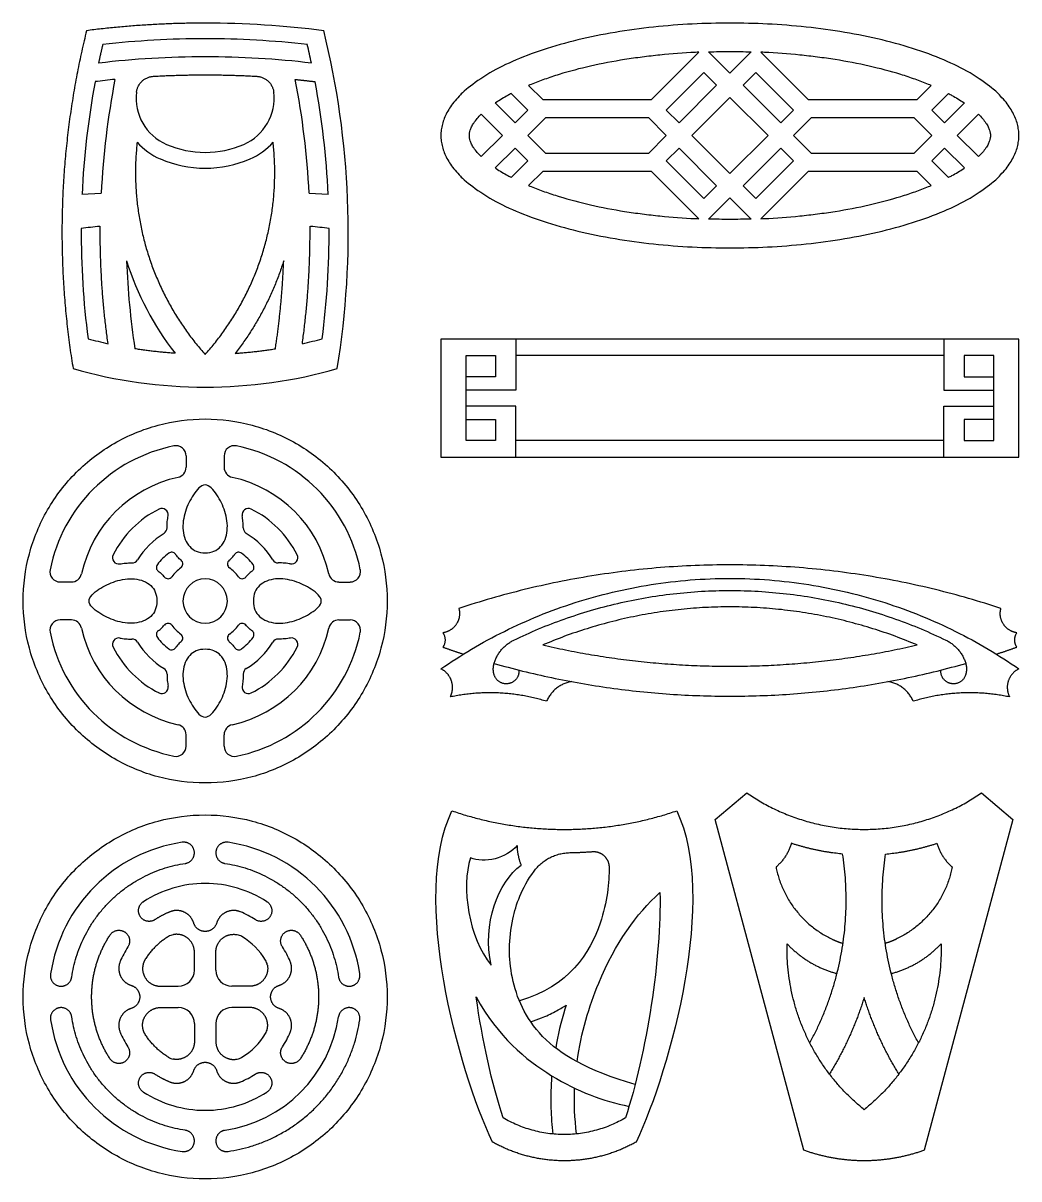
# Model space of a CAD drawing. Header units: millimetres. Extents: x -105 to 105, y -117 to 106.
# Drawn here: x 9.3 to 105.3, y -5.2 to 106.3 of the extents above; entities that cross this region are included whole.
import ezdxf

# ---------------------------------------------------------------- set-up
doc = ezdxf.new("R2010")
doc.units = ezdxf.units.MM
doc.header["$MEASUREMENT"] = 0
doc.layers.add('Layer 03', color=5, linetype='Continuous')

msp = doc.modelspace()

# ---------------------------------------------------------------- linework, layer by layer
at = {"layer": 'Layer 03'}
for p, q in [((69.86, 98.94), (74.42, 103.5)), ((77.42, 101.48), (75.37, 103.54)), ((79.47, 103.54), (77.42, 101.48)), ((80.42, 103.5), (84.98, 98.94)), ((71.29, 97.92), (74.91, 101.54)), ((74.91, 101.54), (76.14, 100.32)), ((78.7, 100.32), (79.93, 101.54)), ((79.93, 101.54), (83.55, 97.92)), ((57.94, 97.92), (56.34, 99.52)), ((58.01, 100.3), (59.37, 98.94)), ((76.14, 100.32), (72.52, 96.7)), ((82.32, 96.7), (78.7, 100.32)), ((95.47, 98.94), (96.83, 100.3)), ((96.9, 97.92), (98.5, 99.52)), ((54.8, 98.61), (56.71, 96.7)), ((59.37, 98.94), (69.86, 98.94)), ((73.74, 95.47), (77.42, 99.15)), ((77.42, 99.15), (81.1, 95.47)), ((84.98, 98.94), (95.47, 98.94)), ((100.04, 98.61), (98.13, 96.7)), ((53.44, 97.52), (55.49, 95.47)), ((56.71, 96.7), (57.94, 97.92)), ((57.94, 95.47), (59.67, 97.2)), ((59.67, 97.2), (69.56, 97.2)), ((69.56, 97.2), (71.29, 95.47)), ((72.52, 96.7), (71.29, 97.92)), ((83.55, 97.92), (82.32, 96.7)), ((83.55, 95.47), (85.28, 97.2)), ((85.28, 97.2), (95.17, 97.2)), ((95.17, 97.2), (96.9, 95.47)), ((98.13, 96.7), (96.9, 97.92)), ((99.35, 95.47), (101.4, 97.52)), ((55.49, 95.47), (53.44, 93.43)), ((59.67, 93.74), (57.94, 95.47)), ((71.29, 95.47), (69.56, 93.74)), ((77.42, 91.79), (73.74, 95.47)), ((81.1, 95.47), (77.42, 91.79)), ((85.28, 93.74), (83.55, 95.47)), ((96.9, 95.47), (95.17, 93.74)), ((101.4, 93.43), (99.35, 95.47)), ((56.71, 94.25), (54.8, 92.34)), ((57.94, 93.02), (56.71, 94.25)), ((69.56, 93.74), (59.67, 93.74)), ((71.29, 93.02), (72.52, 94.25)), ((72.52, 94.25), (76.14, 90.63)), ((78.7, 90.63), (82.32, 94.25)), ((82.32, 94.25), (83.55, 93.02)), ((95.17, 93.74), (85.28, 93.74)), ((98.13, 94.25), (96.9, 93.02)), ((100.04, 92.34), (98.13, 94.25)), ((56.34, 91.43), (57.94, 93.02)), ((74.91, 89.4), (71.29, 93.02)), ((83.55, 93.02), (79.93, 89.4)), ((96.9, 93.02), (98.5, 91.43)), ((59.37, 92.01), (58.01, 90.65)), ((69.86, 92.01), (59.37, 92.01)), ((74.42, 87.44), (69.86, 92.01)), ((84.98, 92.01), (80.42, 87.44)), ((95.47, 92.01), (84.98, 92.01)), ((96.83, 90.65), (95.47, 92.01)), ((76.14, 90.63), (74.91, 89.4)), ((79.93, 89.4), (78.7, 90.63)), ((16.79, 89.89), (14.94, 89.78)), ((38.69, 89.78), (36.84, 89.89)), ((75.37, 87.41), (77.42, 89.46)), ((77.42, 89.46), (79.47, 87.41)), ((16.7, 86.71), (16.65, 86.7)), ((36.93, 86.71), (36.98, 86.7)), ((105.29, 75.84), (49.55, 75.84)), ((49.55, 75.84), (49.55, 64.43)), ((56.78, 75.84), (56.78, 70.92)), ((98.06, 75.84), (98.06, 70.92)), ((105.29, 64.43), (105.29, 75.84)), ((51.98, 66.04), (51.98, 74.24)), ((51.98, 74.24), (54.83, 74.24)), ((54.83, 74.24), (54.83, 72.18)), ((98.06, 74.24), (56.78, 74.24)), ((102.86, 74.24), (100.01, 74.24)), ((100.01, 74.24), (100.01, 72.18)), ((102.86, 66.04), (102.86, 74.24)), ((54.83, 72.18), (51.98, 72.18)), ((100.01, 72.18), (102.86, 72.18)), ((56.78, 64.43), (56.78, 69.35)), ((98.06, 64.43), (98.06, 69.35)), ((51.98, 68.09), (54.83, 68.09)), ((54.83, 68.09), (54.83, 66.04)), ((102.86, 68.09), (100.01, 68.09)), ((100.01, 68.09), (100.01, 66.04)), ((54.83, 66.04), (51.98, 66.04)), ((98.06, 66.04), (56.78, 66.04)), ((100.01, 66.04), (102.86, 66.04)), ((24.98, 64.56), (24.98, 63.47)), ((28.65, 64.56), (28.65, 63.47)), ((49.55, 64.43), (105.29, 64.43)), ((13.92, 52.4), (12.83, 52.4)), ((39.71, 52.4), (40.81, 52.4)), ((13.92, 48.74), (12.83, 48.74)), ((39.71, 48.74), (40.81, 48.74)), ((24.98, 36.58), (24.98, 37.67)), ((28.65, 36.58), (28.65, 37.67)), ((84.56, -2.4), (76.01, 29.51)), ((104.72, 29.51), (96.17, -2.4)), ((25.78, 14.97), (25.78, 16.71)), ((27.85, 14.97), (27.85, 16.71)), ((22.5, 13.42), (24.23, 13.42)), ((31.14, 13.42), (29.4, 13.42)), ((22.5, 11.36), (24.23, 11.36)), ((31.14, 11.36), (29.4, 11.36)), ((25.78, 9.81), (25.78, 8.07)), ((27.85, 9.81), (27.85, 8.07))]:
    msp.add_line(p, q, dxfattribs=at)
for points in [[(56.78, 70.92), (51.98, 70.92)], [(98.06, 70.92), (102.86, 70.92)], [(56.78, 69.35), (51.98, 69.35)], [(98.06, 69.35), (102.86, 69.35)], [(76.01, 29.51), (79.05, 32.06)], [(101.68, 32.06), (104.72, 29.51)]]:
    msp.add_lwpolyline(points, dxfattribs=at)
for centre, radius, start, end in [((26.82, 16.28), 90.03, 82.7045, 90), ((26.82, 16.28), 88.52, 90, 96.3958), ((26.82, 16.28), 88.52, 83.6042, 90), ((-40.33, 86.13), 80.95, 350.6603, 13.9044), ((-40.33, 86.13), 79.1, 11.9057, 13.236), ((26.82, 16.28), 86.78, 90, 96.79), ((26.82, 16.28), 86.78, 83.21, 90), ((93.96, 86.13), 79.1, 169.4173, 177.3537), ((26.82, 16.28), 85.05, 95.8701, 97.1709), ((93.96, 86.13), 77.26, 168.9962, 177.2063), ((-40.33, 86.13), 77.26, 2.7937, 11.0038), ((-40.33, 86.13), 79.1, 2.6463, 10.5827), ((25.02, 99.07), 4.86, 173.1443, 246.6099), ((28.61, 99.07), 4.86, 293.3901, 6.8557), ((25.02, 99.07), 6.38, 221.6813, 246.6099), ((28.61, 99.07), 6.38, 293.3901, 318.3187), ((26.82, 103.21), 9.37, 246.6099, 270), ((26.82, 103.21), 9.37, 270, 293.3901), ((26.82, 103.21), 10.89, 246.6099, 270), ((26.82, 103.21), 10.89, 270, 293.3901), ((24.3, 10.44), 76.65, 95.7259, 97.0794), ((93.96, 86.13), 79.1, 179.7306, 187.4496), ((29.33, 10.44), 76.65, 82.9206, 84.2741), ((-40.33, 86.13), 79.1, 352.5504, 0.2694), ((46.37, 91.91), 28.44, 197.4611, 217.8398), ((93.96, 86.13), 74.77, 182.1093, 188.6362), ((26.82, 117.4), 43.04, 254.786, 257.4257), ((26.82, 117.4), 43.04, 282.5743, 285.214), ((26.82, 117.4), 46.2, 254.0026, 270), ((26.82, 117.4), 46.2, 270, 285.9974), ((26.82, 50.57), 15.26, 101.4119, 168.5881), ((23.99, 64.56), 0.992, 0, 101.4119), ((29.64, 64.56), 0.992, 78.5881, 180), ((26.82, 50.57), 15.26, 11.4119, 78.5881), ((26.82, 50.57), 12.21, 102.3494, 167.6506), ((23.99, 63.47), 0.992, 282.3494, 0), ((29.64, 63.47), 0.992, 180, 257.6506), ((26.82, 50.57), 12.21, 12.3494, 77.6506), ((26.82, 50.57), 9.92, 116.6455, 153.3545), ((22.64, 58.89), 0.611, 349.859, 116.6455), ((30.99, 58.89), 0.611, 63.3545, 190.141), ((26.82, 50.57), 9.92, 26.6455, 63.3545), ((26.82, 50.57), 7.63, 121.2923, 148.7077), ((22.53, 57.62), 0.611, 301.2923, 1.1427), ((31.1, 57.62), 0.611, 178.8573, 238.7077), ((26.82, 50.57), 7.63, 31.2923, 58.7077), ((18.49, 54.75), 0.611, 153.3545, 280.141), ((26.82, 50.57), 5.8, 127.3006, 142.6994), ((23.58, 54.82), 0.458, 36.1431, 127.3006), ((30.05, 54.82), 0.458, 52.6994, 143.8569), ((26.82, 50.57), 5.8, 37.3006, 52.6994), ((35.14, 54.75), 0.611, 259.859, 26.6455), ((12.83, 53.4), 0.992, 168.5881, 270), ((19.77, 54.85), 0.611, 268.8573, 328.7077), ((22.57, 53.81), 0.458, 142.6994, 233.8569), ((26.82, 50.57), 3.97, 126.1427, 143.8573), ((24.2, 54.15), 0.458, 306.1427, 49.7647), ((29.43, 54.15), 0.458, 130.2353, 233.8573), ((26.82, 50.57), 3.97, 36.1427, 53.8573), ((31.07, 53.81), 0.458, 306.1431, 37.3006), ((33.86, 54.85), 0.611, 211.2923, 271.1427), ((40.81, 53.4), 0.992, 270, 11.4119), ((13.92, 53.4), 0.992, 270, 347.6506), ((23.24, 53.18), 0.458, 220.2353, 323.8573), ((26.82, 50.57), 2.14, 90, 180), ((26.82, 50.57), 2.14, 0, 90), ((30.39, 53.18), 0.458, 216.1427, 319.7647), ((39.71, 53.4), 0.992, 192.3494, 270), ((26.82, 50.57), 2.14, 180, 270), ((26.82, 50.57), 2.14, 270, 0), ((12.83, 47.75), 0.992, 90, 191.4119), ((13.92, 47.75), 0.992, 12.3494, 90), ((26.82, 50.57), 12.21, 192.3494, 257.6506), ((23.24, 47.96), 0.458, 36.1427, 139.7647), ((26.82, 50.57), 3.97, 216.1427, 233.8573), ((26.82, 50.57), 3.97, 306.1427, 323.8573), ((26.82, 50.57), 12.21, 282.3494, 347.6506), ((30.39, 47.96), 0.458, 40.2353, 143.8573), ((39.71, 47.75), 0.992, 90, 167.6506), ((40.81, 47.75), 0.992, 348.5881, 90), ((26.82, 50.57), 15.26, 191.4119, 258.5881), ((18.49, 46.4), 0.611, 79.859, 206.6455), ((19.77, 46.29), 0.611, 31.2923, 91.1427), ((22.57, 47.34), 0.458, 126.1431, 217.3006), ((26.82, 50.57), 5.8, 217.3006, 232.6994), ((24.2, 47), 0.458, 310.2353, 53.8573), ((29.43, 47), 0.458, 126.1427, 229.7647), ((26.82, 50.57), 15.26, 281.4119, 348.5881), ((26.82, 50.57), 5.8, 307.3006, 322.6994), ((31.07, 47.34), 0.458, 322.6994, 53.8569), ((33.86, 46.29), 0.611, 88.8573, 148.7077), ((35.14, 46.4), 0.611, 333.3545, 100.141), ((26.82, 50.57), 9.92, 206.6455, 243.3545), ((26.82, 50.57), 7.63, 211.2923, 238.7077), ((23.58, 46.32), 0.458, 232.6994, 323.8569), ((30.05, 46.32), 0.458, 216.1431, 307.3006), ((26.82, 50.57), 7.63, 301.2923, 328.7077), ((26.82, 50.57), 9.92, 296.6455, 333.3545), ((22.53, 43.53), 0.611, 358.8573, 58.7077), ((31.1, 43.53), 0.611, 121.2923, 181.1427), ((22.64, 42.25), 0.611, 243.3545, 10.141), ((30.99, 42.25), 0.611, 169.859, 296.6455), ((23.99, 37.67), 0.992, 360, 77.6506), ((29.64, 37.67), 0.992, 102.3494, 180), ((23.99, 36.58), 0.992, 258.5881, 360), ((29.64, 36.58), 0.992, 180, 281.4119), ((26.82, 12.39), 15.07, 98.4584, 171.5416), ((26.82, 12.39), 15.07, 8.4584, 81.5416), ((26.82, 12.39), 10.94, 90, 122.9715), ((26.82, 12.39), 10.94, 57.0285, 90), ((26.82, 12.39), 8.88, 57.0285, 67.4621), ((24.01, 17.01), 1.4, 101.6897, 121.2739), ((29.63, 17.01), 1.4, 58.7261, 78.3103), ((26.82, 12.39), 6.81, 31.2739, 58.7261), ((26.82, 12.39), 8.88, 147.0285, 157.4621), ((26.82, 12.39), 8.88, 22.5379, 32.9715), ((31.44, 15.2), 1.4, 11.6897, 31.2739), ((24.23, 14.97), 1.55, 270, 360), ((29.4, 14.97), 1.55, 180, 270), ((24.23, 9.81), 1.55, 0, 90), ((29.4, 9.81), 1.55, 90, 180), ((26.82, 12.39), 15.07, 188.4584, 261.5416), ((26.82, 12.39), 13.01, 278.4584, 351.5416), ((26.82, 12.39), 8.88, 202.5379, 212.9715), ((31.44, 9.58), 1.4, 328.7261, 348.3103), ((26.82, 12.39), 8.88, 327.0285, 337.4621), ((26.82, 12.39), 6.81, 301.2739, 328.7261), ((24.01, 7.76), 1.4, 238.7261, 258.3103), ((29.63, 7.76), 1.4, 281.6897, 301.2739), ((26.82, 12.39), 8.88, 292.5379, 302.9715), ((26.82, 12.39), 10.94, 237.0285, 270), ((26.82, 12.39), 10.94, 270, 302.9715)]:
    msp.add_arc(centre, radius, start, end, dxfattribs=at)
for points, weights in [([(26.82, 106.31), (21.08, 106.31), (15.38, 105.58)], [1, 0.997974037789, 0.999999999034]), ([(15.38, 105.58), (11.38, 89.42), (14.08, 72.99)], [0.999999990224, 0.979497810493, 1]), ([(16.56, 102.45), (16.75, 103.35), (16.96, 104.24)], [1, 0.999932612765, 0.999999999968]), ([(20.2, 99.65), (20.37, 101.09), (21.82, 101.18)], [0.99999977808, 0.767300414959, 1]), ([(21.82, 101.18), (24.32, 101.32), (26.82, 101.32)], [1, 0.999567997623, 0.999999999794]), ([(26.82, 101.32), (29.32, 101.32), (31.81, 101.18)], [0.999999999794, 0.999567997623, 1]), ([(31.81, 101.18), (33.26, 101.09), (33.43, 99.65)], [1, 0.767300359479, 0.99999988904]), ([(35.51, 100.88), (36.47, 100.78), (37.43, 100.66)], [1, 0.999935570298, 0.999999999969]), ([(20.26, 94.83), (18.95, 83.13), (26.82, 74.36)], [1, 0.912572684446, 0.999999958311]), ([(26.82, 74.36), (34.68, 83.13), (33.37, 94.83)], [0.999999958311, 0.912572684446, 1]), ([(17.45, 75.4), (16.66, 81.02), (16.7, 86.71)], [0.999999998715, 0.997305717424, 1]), ([(36.19, 75.4), (36.97, 81.02), (36.93, 86.71)], [0.999999998715, 0.997305717424, 1]), ([(34.39, 83.38), (32.86, 78.5), (29.72, 74.46)], [1, 0.984228459671, 0.99999999248]), ([(33.59, 74.9), (34.23, 79.12), (34.39, 83.38)], [0.999999999227, 0.99837836578, 1]), ([(23.91, 74.46), (21.96, 74.59), (20.04, 74.9)], [0.999999999511, 0.998974019601, 1]), ([(29.72, 74.46), (31.67, 74.59), (33.59, 74.9)], [0.999999999511, 0.998974019601, 1]), ([(103.56, 49.86), (77.42, 58.48), (51.28, 49.86)], [0.999999976017, 0.949704396984, 0.999999976017]), ([(49.55, 44.03), (77.42, 63.36), (105.29, 44.03)], [1, 0.821635751821, 0.999999914949]), ([(56.59, 46.8), (77.42, 56.9), (98.25, 46.8)], [0.999999952195, 0.899746029876, 1]), ([(95.48, 46.33), (77.42, 54), (59.37, 46.33)], [1, 0.920282362488, 1]), ([(49.75, 47.51), (50.19, 46.81), (49.75, 46.12)], [0.999999926961, 0.846826529378, 1]), ([(105.09, 46.12), (104.66, 46.81), (105.09, 47.51)], [1, 0.846826492858, 1]), ([(49.75, 46.12), (50.73, 45.77), (51.72, 45.45)], [0.999999999963, 0.999922211911, 1]), ([(54.69, 44.57), (55.15, 46.1), (56.59, 46.8)], [0.999999960273, 0.91668625027, 0.999999960273]), ([(59.37, 46.33), (77.42, 42.18), (95.48, 46.33)], [1, 0.974583832723, 1]), ([(98.25, 46.8), (99.69, 46.1), (100.16, 44.57)], [1, 0.916686230406, 0.999999960273]), ([(103.12, 45.45), (104.11, 45.77), (105.09, 46.12)], [1, 0.999922211893, 1]), ([(54.7, 43.41), (54.51, 43.98), (54.69, 44.57)], [1, 0.95189671098, 0.999999977063]), ([(54.68, 44.55), (77.42, 38.11), (100.16, 44.55)], [1, 0.962178645837, 1]), ([(100.16, 44.57), (100.33, 43.98), (100.14, 43.41)], [0.999999977063, 0.95189671098, 1]), ([(62.18, 42.8), (60.43, 42.53), (59.74, 40.9)], [1, 0.872614740571, 0.999999939258]), ([(95.1, 40.9), (94.41, 42.53), (92.66, 42.8)], [0.999999939258, 0.872614740571, 1]), ([(59.74, 40.9), (55.15, 42.31), (50.46, 41.32)], [0.999999984921, 0.968377898421, 1]), ([(104.39, 41.32), (99.69, 42.31), (95.1, 40.9)], [1, 0.968377898421, 0.999999984921]), ([(79.05, 32.06), (90.37, 24.27), (101.68, 32.06)], [0.999999915877, 0.823581161021, 1]), ([(50.62, 30.33), (55.89, 28.54), (61.45, 28.54)], [0.999999993636, 0.9866546626, 0.999999993636]), ([(61.45, 28.54), (67.02, 28.54), (72.29, 30.33)], [0.999999993636, 0.9866546626, 0.999999993636]), ([(83.35, 27.2), (82.96, 25.83), (81.87, 24.92)], [0.999999979173, 0.956323474624, 1]), ([(88.29, 26.17), (85.76, 26.4), (83.35, 27.2)], [0.999999996961, 0.993627331351, 1]), ([(92.44, 26.17), (94.97, 26.4), (97.39, 27.2)], [0.999999996961, 0.993627331351, 1]), ([(97.39, 27.2), (97.78, 25.83), (98.86, 24.92)], [0.999999979173, 0.956323474624, 1]), ([(58.54, 24.52), (59.82, 26.27), (61.99, 26.3)], [0.999999950015, 0.895174473302, 0.999999950015]), ([(61.99, 26.3), (63.07, 26.32), (64.15, 26.4)], [0.999999999785, 0.999549138284, 0.999999999785]), ([(85.13, 7.95), (89.79, 16.52), (88.29, 26.17)], [1, 0.947436866774, 0.999999974936]), ([(95.6, 7.95), (90.94, 16.52), (92.44, 26.17)], [1, 0.947436866774, 0.999999974936]), ([(13.95, 14.3), (15.37, 23.84), (24.9, 25.26)], [1, 0.803424873349, 0.999999718797]), ([(28.73, 25.26), (38.27, 23.84), (39.68, 14.3)], [0.999999906266, 0.803424826482, 0.999999906266]), ([(81.87, 24.92), (82.81, 20.06), (87.29, 17.95)], [1, 0.891992635536, 1]), ([(98.86, 24.92), (97.92, 20.06), (93.44, 17.95)], [0.999999948498, 0.891992661287, 1]), ([(23.41, 20.59), (22.66, 20.28), (21.98, 19.84)], [1, 0.995857817664, 0.99999999605]), ([(26.82, 18.7), (25.96, 18.7), (25.71, 19.52)], [1, 0.805386552991, 1]), ([(27.93, 19.52), (27.67, 18.7), (26.82, 18.7)], [1, 0.805386552991, 1]), ([(15.87, 12.39), (15.87, 15.63), (17.63, 18.34)], [0.999999980397, 0.958890375478, 1]), ([(23.28, 18.21), (21.86, 17.35), (20.99, 15.93)], [1, 0.971441032463, 0.999999986382]), ([(36, 18.34), (37.76, 15.63), (37.76, 12.39)], [1, 0.958890375478, 0.999999980397]), ([(87.29, 17.95), (87.8, 17.71), (88.33, 17.55)], [1, 0.997020829305, 1]), ([(93.44, 17.95), (92.94, 17.71), (92.4, 17.55)], [1, 0.997022010564, 1]), ([(90.37, 1.51), (82.71, 7.68), (82.94, 17.51)], [1, 0.897164467523, 0.999999950964]), ([(82.94, 17.51), (84.93, 15.38), (87.75, 14.64)], [1, 0.961341866389, 1]), ([(97.79, 17.51), (98.02, 7.68), (90.37, 1.51)], [0.999999950964, 0.897164467523, 1]), ([(92.98, 14.64), (95.8, 15.38), (97.79, 17.51)], [1, 0.961341866389, 1]), ([(20.99, 15.93), (20.87, 15.72), (20.82, 15.48)], [0.999999993053, 0.985431465953, 1]), ([(19.69, 13.5), (20.51, 13.24), (20.51, 12.39)], [1, 0.805386552991, 1]), ([(33.13, 12.39), (33.13, 13.24), (33.94, 13.5)], [1, 0.805386552991, 1]), ([(17.63, 6.43), (15.87, 9.15), (15.87, 12.39)], [1, 0.958890375478, 0.999999980397]), ([(20.51, 12.39), (20.51, 11.53), (19.69, 11.28)], [1, 0.805386552991, 1]), ([(33.94, 11.28), (33.13, 11.53), (33.13, 12.39)], [1, 0.805386552991, 1]), ([(37.76, 12.39), (37.76, 9.15), (36, 6.43)], [0.999999980397, 0.958890375478, 1]), ([(90.37, 12.33), (89.17, 8.43), (87.02, 4.95)], [1, 0.991966233127, 1]), ([(93.71, 4.95), (91.57, 8.43), (90.37, 12.33)], [1, 0.991966235043, 0.999999996169]), ([(24.9, -0.48), (15.37, 0.94), (13.95, 10.48)], [0.999999906266, 0.803424826482, 0.999999906266]), ([(29.03, -2.52), (40.08, -0.88), (41.73, 10.17)], [1, 0.80342478815, 0.999999906266]), ([(20.99, 8.85), (20.87, 9.06), (20.82, 9.3)], [0.999999993053, 0.985431465953, 1]), ([(23.28, 6.57), (21.86, 7.43), (20.99, 8.85)], [1, 0.971441032463, 0.999999986382]), ([(25.71, 5.26), (25.96, 6.08), (26.82, 6.08)], [1, 0.805386552991, 1]), ([(26.82, 6.08), (27.67, 6.08), (27.93, 5.26)], [1, 0.805386552991, 1]), ([(21.98, 4.94), (22.66, 4.5), (23.41, 4.19)], [0.999999998025, 0.995857816676, 1]), ([(67.34, 0.72), (61.45, -2.75), (55.56, 0.72)], [1, 0.862064786812, 0.999999934227]), ([(61.45, -3.42), (57.75, -3.42), (54.52, -1.61)], [1, 0.967497638827, 1]), ([(68.38, -1.61), (65.15, -3.42), (61.45, -3.42)], [1, 0.967497638827, 1]), ([(90.37, -3.42), (87.37, -3.42), (84.56, -2.4)], [1, 0.984807756634, 0.999999992756]), ([(96.17, -2.4), (93.36, -3.42), (90.37, -3.42)], [1, 0.984807753012, 1])]:
    msp.add_rational_spline(points, weights, degree=2, dxfattribs=at)
for points, weights, knots in [([(105.29, 95.47), (105.29, 84.63), (77.42, 84.63), (49.55, 84.63), (49.55, 95.47), (49.55, 106.31), (77.42, 106.31), (105.29, 106.31), (105.29, 95.47)], [1, 0.707106781187, 1, 0.707106781187, 1, 0.707106781187, 1, 0.707106781187, 1], [0, 0, 0, 1.570796, 1.570796, 3.141593, 3.141593, 4.712389, 4.712389, 6.283185, 6.283185, 6.283185]), ([(51.28, 49.86), (51.51, 49.05), (51.04, 48.34), (50.58, 47.63), (49.75, 47.51)], [0.999999957667, 0.911221023409, 1, 0.911221002243, 1], [125.047622, 125.047622, 125.047622, 126.809637, 126.809637, 128.571653, 128.571653, 128.571653]), ([(105.09, 47.51), (104.26, 47.63), (103.8, 48.34), (103.33, 49.05), (103.56, 49.86)], [1, 0.911221002243, 1, 0.911221023409, 0.999999957667], [62.479766, 62.479766, 62.479766, 64.241782, 64.241782, 66.003798, 66.003798, 66.003798]), ([(50.46, 41.32), (50.83, 42.07), (50.57, 42.87), (50.3, 43.66), (49.55, 44.03)], [0.999999963322, 0.923080575979, 1, 0.923080575979, 0.999999963322], [10.435924, 10.435924, 10.435924, 12.197417, 12.197417, 13.958911, 13.958911, 13.958911]), ([(57.07, 43.91), (57.17, 42.83), (56.11, 42.61), (55.05, 42.38), (54.7, 43.41)], [1, 0.746686096522, 1, 0.746686096522, 1], [-9.291756, -9.291756, -9.291756, -7.321175, -7.321175, -5.350594, -5.350594, -5.350594]), ([(100.14, 43.41), (99.79, 42.38), (98.73, 42.61), (97.67, 42.83), (97.77, 43.91)], [1, 0.746686096522, 1, 0.746686096522, 1], [58.087569, 58.087569, 58.087569, 60.05815, 60.05815, 62.028731, 62.028731, 62.028731]), ([(105.29, 44.03), (104.54, 43.66), (104.27, 42.87), (104.01, 42.07), (104.39, 41.32)], [1, 0.923080557639, 1, 0.923080575979, 0.999999963322], [79.813947, 79.813947, 79.813947, 81.575441, 81.575441, 83.336934, 83.336934, 83.336934]), ([(24.9, 25.26), (25.92, 25.41), (25.77, 26.43), (25.62, 27.45), (24.6, 27.3)], [0.999999860338, 0.707106851018, 1, 0.707106920849, 0.999999720675], [8.13094, 8.13094, 8.13094, 8.916339, 8.916339, 9.701737, 9.701737, 9.701737]), ([(29.03, 27.3), (28.01, 27.45), (27.86, 26.43), (27.71, 25.41), (28.73, 25.26)], [0.999999860338, 0.707106851018, 1, 0.707106851018, 0.999999860338], [34.131545, 34.131545, 34.131545, 34.916943, 34.916943, 35.702341, 35.702341, 35.702341]), ([(64.15, 26.4), (64.8, 26.45), (65.28, 26.01), (65.76, 25.57), (65.77, 24.92)], [0.999999961076, 0.918371391664, 1, 0.918371372203, 1], [3.055644, 3.055644, 3.055644, 3.967967, 3.967967, 4.88029, 4.88029, 4.88029]), ([(21.98, 19.84), (21.12, 19.28), (20.56, 20.14), (19.99, 21.01), (20.86, 21.57)], [0.999999860338, 0.707106851018, 1, 0.707106781187, 1], [18.851124, 18.851124, 18.851124, 19.636522, 19.636522, 20.42192, 20.42192, 20.42192]), ([(32.77, 21.57), (33.64, 21.01), (33.08, 20.14), (32.51, 19.28), (31.65, 19.84)], [1, 0.707106781187, 1, 0.707106920849, 0.999999720675], [27.671005, 27.671005, 27.671005, 28.456404, 28.456404, 29.241802, 29.241802, 29.241802]), ([(25.71, 19.52), (25.48, 20.24), (24.8, 20.56), (24.11, 20.88), (23.41, 20.59)], [1, 0.914885798314, 1, 0.914885798314, 1], [33.01444, 33.01444, 33.01444, 33.703963, 33.703963, 34.393487, 34.393487, 34.393487]), ([(30.22, 20.59), (29.52, 20.88), (28.84, 20.56), (28.15, 20.24), (27.93, 19.52)], [0.999999959414, 0.914885818607, 1, 0.914885798314, 1], [30.206659, 30.206659, 30.206659, 30.896182, 30.896182, 31.585706, 31.585706, 31.585706]), ([(17.63, 18.34), (18.2, 19.21), (19.06, 18.65), (19.93, 18.09), (19.37, 17.22)], [1, 0.707106781187, 1, 0.707106851018, 0.999999860338], [26.291958, 26.291958, 26.291958, 27.077356, 27.077356, 27.862754, 27.862754, 27.862754]), ([(25.78, 16.71), (25.78, 17.52), (25.15, 18.04), (24.52, 18.55), (23.72, 18.39)], [1, 0.903172536803, 1, 0.903172536803, 1], [15.027827, 15.027827, 15.027827, 15.76401, 15.76401, 16.500194, 16.500194, 16.500194]), ([(27.85, 16.71), (27.85, 17.52), (28.48, 18.04), (29.11, 18.55), (29.91, 18.39)], [1, 0.903172536803, 1, 0.903172536803, 1], [15.027827, 15.027827, 15.027827, 15.76401, 15.76401, 16.500194, 16.500194, 16.500194]), ([(34.26, 17.22), (33.7, 18.09), (34.57, 18.65), (35.43, 19.21), (36, 18.34)], [0.999999860338, 0.707106851018, 1, 0.707106781187, 1], [18.851124, 18.851124, 18.851124, 19.636522, 19.636522, 20.42192, 20.42192, 20.42192]), ([(18.62, 15.79), (18.33, 15.09), (18.65, 14.41), (18.97, 13.72), (19.69, 13.5)], [0.999999959414, 0.914885818607, 1, 0.914885798314, 1], [28.827611, 28.827611, 28.827611, 29.517135, 29.517135, 30.206659, 30.206659, 30.206659]), ([(33.94, 13.5), (34.66, 13.72), (34.99, 14.41), (35.31, 15.09), (35.02, 15.79)], [1, 0.914885798314, 1, 0.914885818607, 0.999999959414], [16.50722, 16.50722, 16.50722, 17.196744, 17.196744, 17.886267, 17.886267, 17.886267]), ([(11.9, 14.61), (11.75, 13.58), (12.77, 13.43), (13.8, 13.28), (13.95, 14.3)], [0.999999860338, 0.707106851018, 1, 0.707106851018, 0.999999860338], [20.541938, 20.541938, 20.541938, 21.327336, 21.327336, 22.112734, 22.112734, 22.112734]), ([(20.82, 15.48), (20.65, 14.68), (21.17, 14.05), (21.68, 13.42), (22.5, 13.42)], [1, 0.903172536446, 1, 0.903172536446, 1], [19.02342, 19.02342, 19.02342, 19.759603, 19.759603, 20.495787, 20.495787, 20.495787]), ([(32.81, 15.48), (32.98, 14.68), (32.46, 14.05), (31.95, 13.42), (31.14, 13.42)], [1, 0.903172536446, 1, 0.903172536446, 1], [19.02342, 19.02342, 19.02342, 19.759603, 19.759603, 20.495787, 20.495787, 20.495787]), ([(39.68, 14.3), (39.84, 13.28), (40.86, 13.43), (41.88, 13.58), (41.73, 14.61)], [1, 0.707106781187, 1, 0.707106851018, 0.999999860338], [21.720547, 21.720547, 21.720547, 22.505946, 22.505946, 23.291344, 23.291344, 23.291344]), ([(13.95, 10.48), (13.8, 11.5), (12.77, 11.34), (11.75, 11.19), (11.9, 10.17)], [1, 0.707106781187, 1, 0.707106851018, 0.999999860338], [21.720547, 21.720547, 21.720547, 22.505946, 22.505946, 23.291344, 23.291344, 23.291344]), ([(19.69, 11.28), (18.97, 11.05), (18.65, 10.37), (18.33, 9.68), (18.62, 8.99)], [1, 0.914885798314, 1, 0.914885818607, 0.999999959414], [31.635392, 31.635392, 31.635392, 32.324916, 32.324916, 33.01444, 33.01444, 33.01444]), ([(20.82, 9.3), (20.65, 10.09), (21.17, 10.72), (21.68, 11.36), (22.5, 11.36)], [1, 0.903172536446, 1, 0.903172536446, 1], [19.02342, 19.02342, 19.02342, 19.759603, 19.759603, 20.495787, 20.495787, 20.495787]), ([(32.81, 9.3), (32.98, 10.09), (32.46, 10.72), (31.95, 11.36), (31.14, 11.36)], [1, 0.903172536446, 1, 0.903172536446, 1], [19.02342, 19.02342, 19.02342, 19.759603, 19.759603, 20.495787, 20.495787, 20.495787]), ([(35.02, 8.99), (35.31, 9.68), (34.99, 10.37), (34.66, 11.05), (33.94, 11.28)], [0.999999959414, 0.914885818607, 1, 0.914885798314, 1], [30.206659, 30.206659, 30.206659, 30.896182, 30.896182, 31.585706, 31.585706, 31.585706]), ([(41.73, 10.17), (41.88, 11.19), (40.86, 11.34), (39.84, 11.5), (39.68, 10.48)], [0.999999860338, 0.707106851018, 1, 0.707106851018, 0.999999860338], [75.075924, 75.075924, 75.075924, 75.861322, 75.861322, 76.646721, 76.646721, 76.646721]), ([(25.78, 8.07), (25.78, 7.25), (25.15, 6.74), (24.52, 6.23), (23.72, 6.39)], [1, 0.903172536803, 1, 0.903172536803, 1], [15.027827, 15.027827, 15.027827, 15.76401, 15.76401, 16.500194, 16.500194, 16.500194]), ([(27.85, 8.07), (27.85, 7.25), (28.48, 6.74), (29.11, 6.23), (29.91, 6.39)], [1, 0.903172536803, 1, 0.903172536803, 1], [15.027827, 15.027827, 15.027827, 15.76401, 15.76401, 16.500194, 16.500194, 16.500194]), ([(19.37, 7.56), (19.93, 6.69), (19.06, 6.13), (18.2, 5.57), (17.63, 6.43)], [0.999999860338, 0.707106851018, 1, 0.707106781187, 1], [33.979296, 33.979296, 33.979296, 34.764694, 34.764694, 35.550093, 35.550093, 35.550093]), ([(36, 6.43), (35.43, 5.57), (34.57, 6.13), (33.7, 6.69), (34.26, 7.56)], [1, 0.707106781187, 1, 0.707106851018, 0.999999860338], [27.671005, 27.671005, 27.671005, 28.456404, 28.456404, 29.241802, 29.241802, 29.241802]), ([(20.86, 3.21), (19.99, 3.77), (20.56, 4.64), (21.12, 5.5), (21.98, 4.94)], [1, 0.707106781187, 1, 0.707106851018, 0.999999860338], [26.291958, 26.291958, 26.291958, 27.077356, 27.077356, 27.862754, 27.862754, 27.862754]), ([(23.41, 4.19), (24.11, 3.9), (24.8, 4.22), (25.48, 4.54), (25.71, 5.26)], [1, 0.914885798314, 1, 0.914885798314, 1], [28.827611, 28.827611, 28.827611, 29.517135, 29.517135, 30.206659, 30.206659, 30.206659]), ([(27.93, 5.26), (28.15, 4.54), (28.84, 4.22), (29.52, 3.9), (30.22, 4.19)], [1, 0.914885798314, 1, 0.914885818607, 0.999999959414], [31.635392, 31.635392, 31.635392, 32.324916, 32.324916, 33.01444, 33.01444, 33.01444]), ([(31.65, 4.94), (32.51, 5.5), (33.08, 4.64), (33.64, 3.77), (32.77, 3.21)], [0.999999860338, 0.707106851018, 1, 0.707106781187, 1], [17.472076, 17.472076, 17.472076, 18.257475, 18.257475, 19.042873, 19.042873, 19.042873]), ([(24.6, -2.52), (25.62, -2.67), (25.77, -1.65), (25.92, -0.63), (24.9, -0.48)], [0.999999860338, 0.707106851018, 1, 0.707106851018, 0.999999860338], [34.131545, 34.131545, 34.131545, 34.916943, 34.916943, 35.702341, 35.702341, 35.702341]), ([(28.73, -0.48), (27.71, -0.63), (27.86, -1.65), (28.01, -2.67), (29.03, -2.52)], [0.999999860338, 0.707106851018, 1, 0.707106781187, 1], [62.664927, 62.664927, 62.664927, 63.450325, 63.450325, 64.235723, 64.235723, 64.235723])]:
    msp.add_rational_spline(points, weights, degree=2, knots=knots, dxfattribs=at)
for points, knots in [([(74.42, 103.5), (74.31, 103.5), (73.06, 103.44), (71.24, 103.3), (68.97, 103.04), (66.73, 102.72), (64.04, 102.21), (61.47, 101.54), (59.57, 100.91), (58.6, 100.54), (58.09, 100.33), (58.01, 100.3)], [18.889441, 18.889441, 18.889441, 18.889441, 19.11924, 21.491593, 22.684481, 23.87087, 26.188913, 28.372771, 29.39216, 30.352064, 30.531335, 30.531335, 30.531335, 30.531335]), ([(75.37, 103.54), (76.05, 103.56), (77.42, 103.58), (78.79, 103.56), (79.47, 103.54)], [10.891054, 10.891054, 10.891054, 10.891054, 12.313602, 13.736155, 13.736155, 13.736155, 13.736155]), ([(96.83, 100.3), (96.75, 100.33), (96.24, 100.54), (95.27, 100.91), (93.37, 101.54), (90.8, 102.21), (88.11, 102.72), (85.87, 103.04), (83.6, 103.3), (81.78, 103.44), (80.53, 103.5), (80.42, 103.5)], [58.231757, 58.231757, 58.231757, 58.231757, 58.411029, 59.370932, 60.390322, 62.57418, 64.892222, 66.078611, 67.271499, 69.643853, 69.873651, 69.873651, 69.873651, 69.873651]), ([(56.34, 99.52), (56.23, 99.46), (55.73, 99.19), (55.22, 98.88), (54.83, 98.62), (54.8, 98.61)], [-107.024332, -107.024332, -107.024332, -107.024332, -106.767546, -105.838585, -105.784618, -105.784618, -105.784618, -105.784618]), ([(98.5, 99.52), (98.61, 99.46), (99.11, 99.19), (99.62, 98.88), (100.02, 98.62), (100.04, 98.61)], [-107.024332, -107.024332, -107.024332, -107.024332, -106.767546, -105.838585, -105.784618, -105.784618, -105.784618, -105.784618]), ([(53.44, 93.43), (53.31, 93.56), (53.06, 93.82), (52.74, 94.23), (52.51, 94.61), (52.38, 94.94), (52.31, 95.22), (52.29, 95.47), (52.31, 95.72), (52.38, 96), (52.51, 96.33), (52.74, 96.71), (53.06, 97.12), (53.31, 97.39), (53.44, 97.52)], [127.670358, 127.670358, 127.670358, 127.670358, 128.055504, 128.435976, 128.740057, 128.979252, 129.170878, 129.335998, 129.501117, 129.692744, 129.931939, 130.23602, 130.616492, 131.00164, 131.00164, 131.00164, 131.00164]), ([(101.4, 97.52), (101.53, 97.39), (101.78, 97.12), (102.1, 96.71), (102.33, 96.33), (102.46, 96), (102.53, 95.72), (102.55, 95.55), (102.55, 95.47), (102.55, 95.39), (102.53, 95.22), (102.46, 94.94), (102.33, 94.61), (102.1, 94.23), (101.78, 93.82), (101.53, 93.56), (101.4, 93.43)], [89.451236, 89.451236, 89.451236, 89.451236, 89.836384, 90.216856, 90.520937, 90.760132, 90.951758, 91.116878, 91.116878, 91.116878, 91.281998, 91.473624, 91.712819, 92.0169, 92.397372, 92.782521, 92.782521, 92.782521, 92.782521]), ([(54.8, 92.34), (54.83, 92.32), (55.22, 92.06), (55.73, 91.75), (56.23, 91.48), (56.34, 91.43)], [14.818606, 14.818606, 14.818606, 14.818606, 14.872572, 15.801533, 16.05832, 16.05832, 16.05832, 16.05832]), ([(98.5, 91.43), (98.61, 91.48), (99.11, 91.75), (99.62, 92.06), (100.02, 92.32), (100.04, 92.34)], [-68.805207, -68.805207, -68.805207, -68.805207, -68.548421, -67.61946, -67.565494, -67.565494, -67.565494, -67.565494]), ([(58.01, 90.65), (58.09, 90.61), (58.6, 90.4), (59.57, 90.03), (61.47, 89.41), (64.04, 88.73), (66.73, 88.22), (68.97, 87.9), (71.24, 87.64), (73.06, 87.5), (74.31, 87.45), (74.42, 87.44)], [58.231757, 58.231757, 58.231757, 58.231757, 58.411029, 59.370932, 60.390322, 62.57418, 64.892222, 66.078611, 67.271499, 69.643853, 69.873651, 69.873651, 69.873651, 69.873651]), ([(80.42, 87.44), (80.53, 87.45), (81.78, 87.5), (83.6, 87.64), (85.87, 87.9), (88.11, 88.22), (90.8, 88.73), (93.37, 89.41), (95.27, 90.03), (96.24, 90.4), (96.75, 90.61), (96.83, 90.65)], [18.889441, 18.889441, 18.889441, 18.889441, 19.11924, 21.491593, 22.684481, 23.87087, 26.188913, 28.372771, 29.39216, 30.352064, 30.531335, 30.531335, 30.531335, 30.531335]), ([(79.47, 87.41), (78.79, 87.39), (77.42, 87.37), (76.05, 87.39), (75.37, 87.41)], [107.861432, 107.861432, 107.861432, 107.861432, 109.283988, 110.706542, 110.706542, 110.706542, 110.706542]), ([(26.82, 61.77), (26.4, 61.77), (25.63, 60.85), (24.83, 59.26), (24.53, 57.34), (25.19, 55.64), (26.17, 55.22), (26.82, 55.22)], [11.870922, 11.870922, 11.870922, 11.870922, 13.058015, 14.245107, 15.432199, 16.619292, 17.806384, 17.806384, 17.806384, 17.806384]), ([(26.82, 55.22), (27.46, 55.22), (28.44, 55.64), (29.1, 57.34), (28.8, 59.26), (28, 60.85), (27.23, 61.77), (26.82, 61.77)], [5.935461, 5.935461, 5.935461, 5.935461, 7.122553, 8.309646, 9.496738, 10.68383, 11.870922, 11.870922, 11.870922, 11.870922]), ([(23.14, 57.63), (23.14, 57.74), (23.15, 58.04), (23.18, 58.42), (23.23, 58.7), (23.24, 58.79)], [-1.7937639, -1.7937639, -1.7937639, -1.7937639, -1.5831656, -1.1995886, -1.030619, -1.030619, -1.030619, -1.030619]), ([(30.49, 57.63), (30.49, 57.74), (30.49, 58.04), (30.45, 58.42), (30.41, 58.7), (30.39, 58.79)], [-1.7937639, -1.7937639, -1.7937639, -1.7937639, -1.5831656, -1.1995886, -1.030619, -1.030619, -1.030619, -1.030619]), ([(24.5, 54.5), (24.44, 54.55), (24.26, 54.71), (24.08, 54.91), (23.97, 55.07), (23.95, 55.09)], [3.4081406, 3.4081406, 3.4081406, 3.4081406, 3.5600902, 3.8809765, 3.9416845, 3.9416845, 3.9416845, 3.9416845]), ([(29.13, 54.5), (29.19, 54.55), (29.37, 54.71), (29.55, 54.91), (29.67, 55.07), (29.68, 55.09)], [-347.6751138, -347.6751138, -347.6751138, -347.6751138, -347.5231641, -347.2022779, -347.1415699, -347.1415699, -347.1415699, -347.1415699]), ([(18.6, 54.15), (18.69, 54.16), (18.96, 54.21), (19.35, 54.24), (19.65, 54.25), (19.76, 54.24)], [-6.5027592, -6.5027592, -6.5027592, -6.5027592, -6.3337897, -5.9502127, -5.7396144, -5.7396144, -5.7396144, -5.7396144]), ([(35.03, 54.15), (34.95, 54.16), (34.67, 54.21), (34.28, 54.24), (33.98, 54.25), (33.87, 54.24)], [-6.5027592, -6.5027592, -6.5027592, -6.5027592, -6.3337897, -5.9502127, -5.7396144, -5.7396144, -5.7396144, -5.7396144]), ([(15.62, 50.57), (15.62, 50.98), (16.54, 51.76), (18.13, 52.56), (20.05, 52.86), (21.75, 52.2), (22.16, 51.21), (22.16, 50.57)], [11.870922, 11.870922, 11.870922, 11.870922, 13.058014, 14.245107, 15.432199, 16.619291, 17.806384, 17.806384, 17.806384, 17.806384]), ([(22.3, 53.44), (22.32, 53.42), (22.48, 53.31), (22.68, 53.12), (22.84, 52.95), (22.89, 52.89)], [0.9856016, 0.9856016, 0.9856016, 0.9856016, 1.0463096, 1.3671958, 1.5191454, 1.5191454, 1.5191454, 1.5191454]), ([(31.34, 53.44), (31.31, 53.42), (31.16, 53.31), (30.95, 53.12), (30.79, 52.95), (30.74, 52.89)], [-350.0976528, -350.0976528, -350.0976528, -350.0976528, -350.0369448, -349.7160586, -349.564109, -349.564109, -349.564109, -349.564109]), ([(22.16, 50.57), (22.16, 49.93), (21.75, 48.95), (20.05, 48.28), (18.13, 48.59), (16.54, 49.39), (15.62, 50.16), (15.62, 50.57)], [5.935461, 5.935461, 5.935461, 5.935461, 7.122554, 8.309646, 9.496738, 10.68383, 11.870922, 11.870922, 11.870922, 11.870922]), ([(22.3, 47.7), (22.32, 47.72), (22.48, 47.84), (22.68, 48.02), (22.84, 48.2), (22.89, 48.26)], [11.8217831, 11.8217831, 11.8217831, 11.8217831, 11.8824912, 12.2033774, 12.355327, 12.355327, 12.355327, 12.355327]), ([(31.34, 47.7), (31.31, 47.72), (31.16, 47.84), (30.95, 48.02), (30.79, 48.2), (30.74, 48.26)], [-350.0976528, -350.0976528, -350.0976528, -350.0976528, -350.0369448, -349.7160586, -349.564109, -349.564109, -349.564109, -349.564109]), ([(18.6, 47), (18.69, 46.98), (18.96, 46.94), (19.35, 46.9), (19.65, 46.9), (19.76, 46.9)], [-6.5027592, -6.5027592, -6.5027592, -6.5027592, -6.3337897, -5.9502127, -5.7396144, -5.7396144, -5.7396144, -5.7396144]), ([(35.03, 47), (34.95, 46.98), (34.67, 46.94), (34.28, 46.9), (33.98, 46.9), (33.87, 46.9)], [-6.5027592, -6.5027592, -6.5027592, -6.5027592, -6.3337897, -5.9502127, -5.7396144, -5.7396144, -5.7396144, -5.7396144]), ([(24.5, 46.65), (24.44, 46.6), (24.26, 46.44), (24.08, 46.23), (23.97, 46.08), (23.95, 46.05)], [14.2443222, 14.2443222, 14.2443222, 14.2443222, 14.3962718, 14.717158, 14.777866, 14.777866, 14.777866, 14.777866]), ([(26.82, 45.92), (26.17, 45.92), (25.19, 45.51), (24.53, 43.81), (24.83, 41.89), (25.63, 40.3), (26.4, 39.37), (26.82, 39.37)], [5.935461, 5.935461, 5.935461, 5.935461, 7.122553, 8.309646, 9.496738, 10.68383, 11.870922, 11.870922, 11.870922, 11.870922]), ([(26.82, 39.37), (27.23, 39.37), (28, 40.3), (28.8, 41.89), (29.1, 43.81), (28.44, 45.51), (27.46, 45.92), (26.82, 45.92)], [11.870922, 11.870922, 11.870922, 11.870922, 13.058015, 14.245107, 15.432199, 16.619292, 17.806384, 17.806384, 17.806384, 17.806384]), ([(29.13, 46.65), (29.19, 46.6), (29.37, 46.44), (29.55, 46.23), (29.67, 46.08), (29.68, 46.05)], [-347.6751138, -347.6751138, -347.6751138, -347.6751138, -347.5231641, -347.2022779, -347.1415699, -347.1415699, -347.1415699, -347.1415699]), ([(23.14, 43.52), (23.14, 43.41), (23.15, 43.11), (23.18, 42.72), (23.23, 42.44), (23.24, 42.36)], [-1.7937639, -1.7937639, -1.7937639, -1.7937639, -1.5831656, -1.1995886, -1.030619, -1.030619, -1.030619, -1.030619]), ([(30.49, 43.52), (30.49, 43.41), (30.49, 43.11), (30.45, 42.72), (30.41, 42.44), (30.39, 42.36)], [-1.7937639, -1.7937639, -1.7937639, -1.7937639, -1.5831655, -1.1995885, -1.030619, -1.030619, -1.030619, -1.030619]), ([(65.77, 24.92), (65.8, 23.44), (65.33, 18.89), (61.9, 13.4), (57.13, 12)], [4.88029, 4.88029, 4.88029, 4.88029, 9.916286, 17.034346, 17.034346, 17.034346, 17.034346]), ([(68.29, 3.94), (63.63, 5.3), (58.49, 8.35), (56.01, 14.32), (56.12, 19.34), (57.3, 22.82), (58.54, 24.52)], [-22.819452, -22.819452, -22.819452, -22.819452, -17.114589, -11.409725, -5.704862, -1.445448, -1.445448, -1.445448, -1.445448]), ([(62.68, 6.13), (63.07, 8.94), (65.27, 16.09), (68.4, 20.37), (70.67, 22.45)], [4.284959, 4.284959, 4.284959, 4.284959, 9.757795, 19.51559, 19.51559, 19.51559, 19.51559]), ([(58.22, 9.98), (58.56, 10.1), (59.37, 10.39), (60.51, 10.92), (61.28, 11.37), (61.62, 11.59)], [0.355745, 0.355745, 0.355745, 0.355745, 1.165631, 2.267646, 3.161764, 3.161764, 3.161764, 3.161764]), ([(61.62, 11.59), (61.58, 11.46), (61.16, 10.1), (60.84, 8.72), (60.62, 7.46)], [3.161764, 3.161764, 3.161764, 3.161764, 3.462455, 6.322554, 6.322554, 6.322554, 6.322554]), ([(60.38, -0.84), (60.28, -0.01), (60.15, 1.72), (60.19, 3.59), (60.26, 4.62), (60.27, 4.76)], [0.215088, 0.215088, 0.215088, 0.215088, 2.077282, 4.077767, 4.388201, 4.388201, 4.388201, 4.388201])]:
    msp.add_open_spline(points, degree=3, knots=knots, dxfattribs=at)
for points, degree in [([(44.37, 50.57), (44.37, 52.1), (43.97, 55.17), (42.19, 59.45), (39.37, 63.13), (35.69, 65.95), (31.41, 67.72), (26.82, 68.33), (22.22, 67.72), (17.94, 65.95), (14.26, 63.13), (11.44, 59.45), (9.67, 55.17), (9.06, 50.57), (9.67, 45.98), (11.44, 41.69), (14.26, 38.02), (17.94, 35.2), (22.22, 33.42), (26.82, 32.82), (31.41, 33.42), (35.69, 35.2), (39.37, 38.02), (42.19, 41.69), (43.97, 45.98), (44.37, 49.04), (44.37, 50.57)], 3), ([(38.01, 50.57), (38.01, 50.98), (37.09, 51.76), (35.5, 52.56), (33.58, 52.86), (31.88, 52.2), (31.47, 51.21), (31.47, 50.57)], 3), ([(31.47, 50.57), (31.47, 49.93), (31.88, 48.95), (33.58, 48.28), (35.5, 48.59), (37.09, 49.39), (38.01, 50.16), (38.01, 50.57)], 3), ([(54.52, -1.61), (51.16, 5.57), (46.66, 22.06), (50.62, 30.33)], 3), ([(72.29, 30.33), (76.25, 22.06), (71.75, 5.57), (68.38, -1.61)], 3), ([(44.37, 12.39), (44.37, 13.92), (43.97, 16.98), (42.19, 21.27), (39.37, 24.94), (35.69, 27.76), (31.41, 29.54), (26.82, 30.14), (22.22, 29.54), (17.94, 27.76), (14.26, 24.94), (11.44, 21.27), (9.67, 16.98), (9.06, 12.39), (9.67, 7.79), (11.44, 3.51), (14.26, -0.17), (17.94, -2.99), (22.22, -4.76), (26.82, -5.37), (31.41, -4.76), (35.69, -2.99), (39.37, -0.17), (42.19, 3.51), (43.97, 7.79), (44.37, 10.86), (44.37, 12.39)], 3), ([(56.92, 26.98), (55.91, 25.78), (53.7, 25.21), (52.41, 25.81)], 3), ([(57.3, 25.09), (56.95, 26.02), (56.92, 26.98)], 2), ([(52.41, 25.81), (51.48, 22.98), (52.24, 18.05), (54.41, 15.45)], 3), ([(54.41, 15.45), (53.51, 19.43), (55.05, 23.48), (57.3, 25.09)], 3), ([(70.67, 22.45), (70.84, 16.37), (69.39, 6.85), (67.34, 0.72)], 3), ([(55.56, 0.72), (54.47, 3.99), (53.55, 8.22), (52.95, 12.38)], 3), ([(52.95, 12.38), (55.06, 8.54), (60.35, 4.13), (65.15, 2.36), (67.7, 1.83)], 3), ([(62.64, -0.83), (62.44, 0.68), (62.39, 2.15), (62.45, 3.58)], 3)]:
    msp.add_open_spline(points, degree=degree, dxfattribs=at)

doc.saveas('drawing.dxf')
